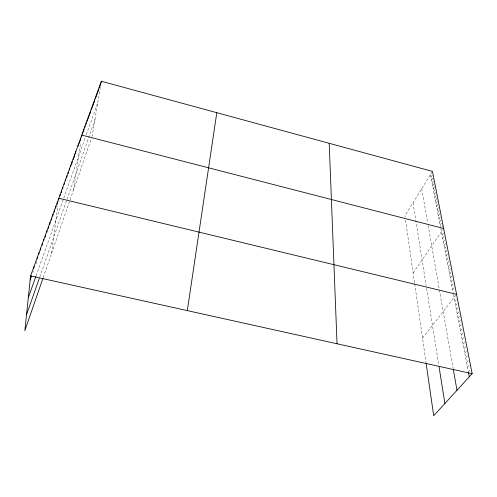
<?xml version="1.0" encoding="UTF-8"?>
<svg xmlns="http://www.w3.org/2000/svg" width="497" height="497" viewBox="0 0 497 497"><rect width="100%" height="100%" fill="white"/><g stroke="black" fill="none" stroke-linecap="round" stroke-linejoin="round"><path stroke-width="0.37" stroke-dasharray="2.48 1.86" d="M51.489 253.632L57.801 205.969M73.5 190.009L80.632 142.695M100.357 87.273L92.051 136.408M43.189 277.618L69.872 200.502M70.102 199.837L91.585 137.737M39.754 277.059L66.517 200.757M67.008 199.372L95.101 119.274M36.119 275.705L85.441 137.265M86.329 134.774L97.884 102.326M32.877 272.518L33.361 271.169M36.008 263.87L36.958 261.236M58.516 201.701L59.211 199.775M432.452 171.409L404.912 215.897L405.111 217.288M430.986 177.41L432.999 174.18M431.526 180.212L433.546 176.975M432.067 183.033L434.098 179.796M432.614 185.878L434.254 183.287M433.167 188.748L435.223 185.511M433.726 191.643L435.788 188.406M434.285 194.569L436.366 191.326M434.85 197.514L436.944 194.271M435.422 200.484L437.528 197.241M435.999 203.484L438.112 200.241M436.583 206.51L438.708 203.267M437.167 209.56L439.305 206.317M437.758 212.641L439.907 209.399M438.36 215.748L440.522 212.505M438.963 218.885L441.137 215.636M439.565 222.047L441.752 218.804M440.18 225.24L442.38 221.991M441.908 226.843L443.013 225.216M413.137 272.996L443.653 228.471M442.075 235.081L444.312 231.832M442.728 238.473L444.977 235.224M443.386 241.902L445.654 238.653M444.051 245.363L446.331 242.114M444.722 248.854L446.635 246.152M445.399 252.383L447.325 249.674M446.082 255.943L448.021 253.24M446.772 259.54L449.114 256.297M447.474 263.168L449.828 259.931M448.176 266.839L450.543 263.596M448.89 270.542L451.276 267.305M449.605 274.282L452.009 271.045M450.332 278.059L452.748 274.829M451.065 281.88L453.5 278.649M451.81 285.732L454.258 282.507M452.556 289.627L455.022 286.402M422.525 338.184L456.575 294.323M454.848 301.555L457.364 298.343M455.631 305.612L458.159 302.4M456.42 309.712L458.967 306.506M457.215 313.855L459.781 310.656M458.017 318.043L460.601 314.849M458.83 322.273L460.999 319.614M459.65 326.554L462.272 323.367M460.483 330.872L463.123 327.697M461.322 335.245L463.539 332.599M462.173 339.662L464.85 336.494M463.03 344.123L465.726 340.967M463.9 348.639L466.615 345.49M464.776 353.205L467.509 350.056M465.664 357.821L468.416 354.678M466.559 362.487L469.336 359.356M467.466 367.202L470.261 364.084M468.385 371.973L470.261 369.898M430.458 174.64L440.429 226.533M440.802 228.465L453.189 292.907M453.438 294.224L468.255 371.29M421.704 188.767L427.693 222.985M428.153 225.595L439.143 288.384M439.404 289.894L453.146 368.407M413.026 202.782L426.153 285.495M426.606 288.366L438.851 365.525M405.515 220.09L414.597 283.128M414.691 283.818L426.022 362.493"/><path stroke-width="0.75" d="M426.122 363.195L433.695 415.74L472.15 373.694L432.452 171.409L101.345 81.26L30.597 275.91L24.85 330.629L42.953 278.308M33.827 268.455L34.051 266.417M37.263 258.515L37.418 257.154M38.909 253.973L39.064 252.606M40.462 250.165L40.698 248.121M42.152 245.052L42.307 243.685M43.742 240.672L43.904 239.305M45.227 237.026L45.475 234.975M46.861 232.068L47.029 230.701M48.315 228.527L48.563 226.477M49.824 224.352L50.079 222.302M51.321 220.221L51.582 218.177M52.8 216.145L53.061 214.101M54.266 212.113L54.527 210.069M55.707 208.131L55.975 206.087M57.136 204.192L57.41 202.149M58.64 199.62L58.82 198.253L456.575 294.323M60.038 195.768L60.218 194.408M61.33 192.643L61.603 190.606M62.69 188.885L62.877 187.524M64.138 184.48L64.324 183.12M65.474 180.802L65.66 179.442M66.697 177.839L66.983 175.808M68.101 173.565L68.288 172.204M69.394 170.005L69.58 168.651M70.667 166.483L70.86 165.128M71.742 164.352L72.127 161.649M73.183 159.556L73.382 158.201M74.227 157.499L74.618 154.797M75.544 153.449L75.842 151.423M78.054 146.137L78.253 144.789M79.141 143.54L79.439 141.521M187.319 310.619L216.798 112.695M80.216 140.98L80.62 138.29M81.477 137.104L81.781 135.091L443.653 228.471M82.595 134.016L82.9 132.003M83.608 131.624L84.012 128.94M84.912 127.251L85.117 125.915M86 124.25L86.205 122.914M87.074 121.28L87.286 119.945M88.044 119.007L88.354 117.006M89.1 116.093L89.41 114.093M90.038 113.869L90.46 111.21M91.286 109.688L91.498 108.358M92.1 108.184L92.523 105.532M93.119 105.376L93.542 102.73M94.126 102.599L94.548 99.959M95.337 98.53L95.548 97.207M96.114 97.126L96.536 94.486M97.089 94.424L97.518 91.796M98.058 91.752L98.487 89.125M99.232 87.789L99.45 86.478M99.972 86.478L100.4 83.856M101.021 83.223L101.345 81.26M26.509 314.812L39.251 278.494M28.317 297.616L35.89 276.351M30.168 279.985L31.653 275.891M30.597 275.91L472.15 373.694M468.516 372.663L469.311 376.801M453.283 369.172L456.979 390.282M439.081 366.979L444.883 403.508M329.2 143.298L337.041 343.775"/></g></svg>
